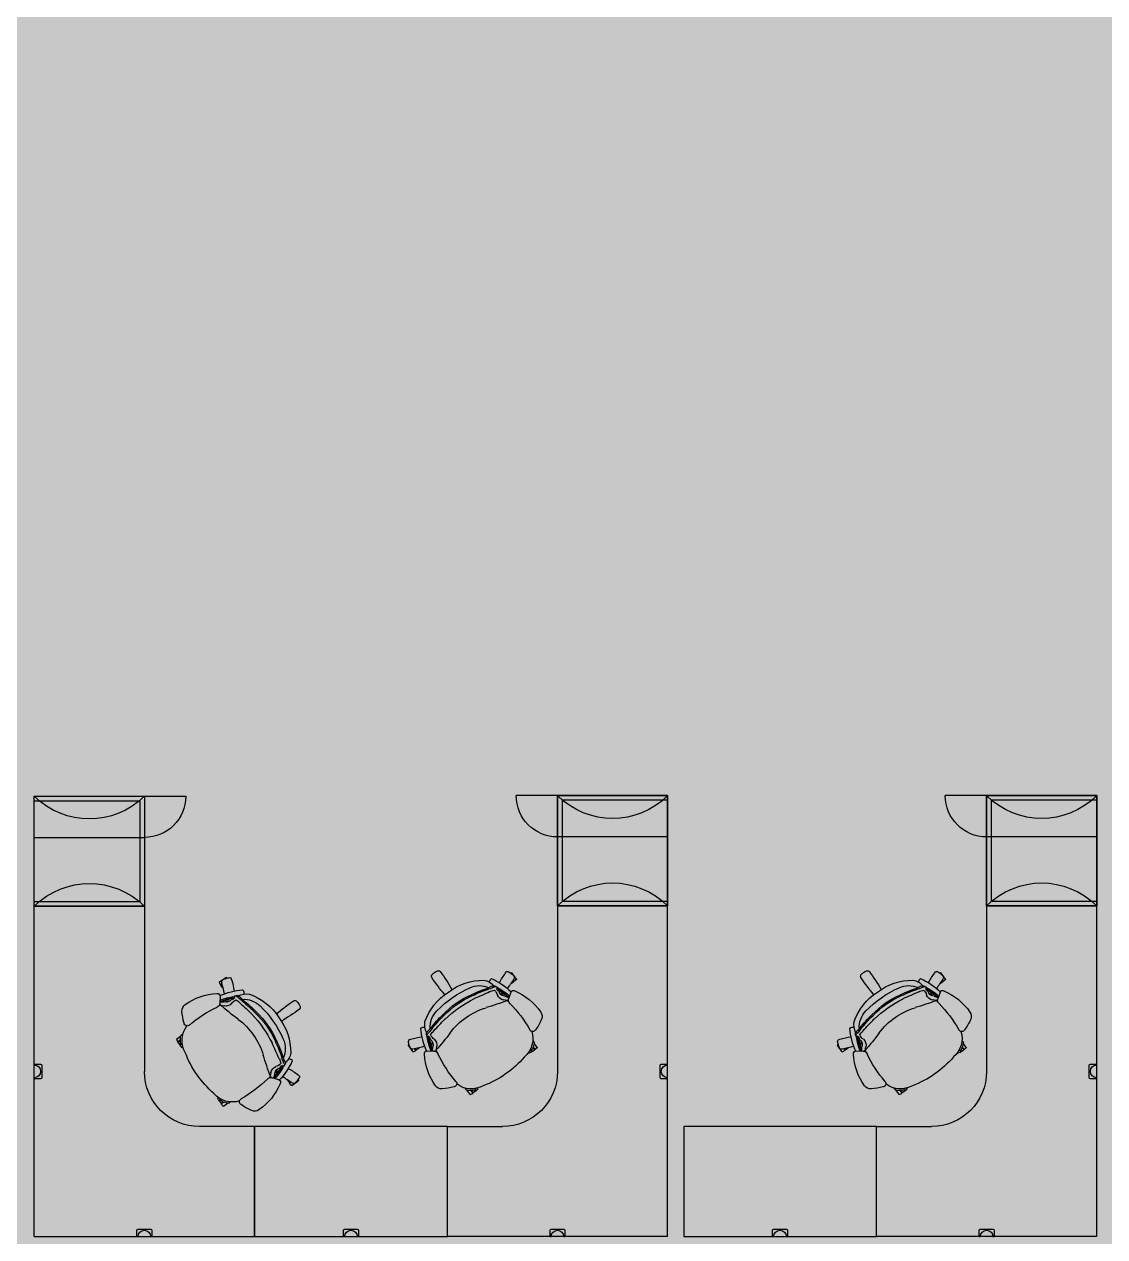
# Model space of a CAD drawing. Header units: inches. Extents: x -71 to 4499, y -33 to 4893.
# Drawn here: x 3059.1 to 3294.6, y 3549.1 to 3813.4 of the extents above; entities that cross this region are included whole.
import ezdxf

# ---------------------------------------------------------------- set-up
doc = ezdxf.new("R2010")
doc.units = ezdxf.units.IN
doc.header["$LTSCALE"] = 96
doc.header["$MEASUREMENT"] = 0
doc.linetypes.add('PHANTOM4', pattern=[0.625, 0.3125, -0.0625, 0.0625, -0.0625, 0.0625, -0.0625])
for name, color, linetype in [('A-Area', 212, 'PHANTOM4'), ('A-Bldg-Patt', 5, 'Continuous'), ('A-FURN-EXIST', 33, 'Continuous'), ('AFUFU-2D-CH', 2, 'Continuous'), ('AFUFU-2D-SC', 6, 'Continuous'), ('AFUFU-2D-SC-TX', 6, 'Continuous'), ('AFUFU-2D-WS', 1, 'Continuous'), ('AFUFU-2D-WS-SU-TX', 1, 'Continuous'), ('AFUFU-2D-WS-TX', 1, 'Continuous'), ('AFUPA-2D-SW-64-TX-T', 3, 'Continuous')]:
    doc.layers.add(name, color=color, linetype=linetype)

# ---------------------------------------------------------------- blocks, each defined once
blk = doc.blocks.new('A$C62865EDF (2)')
at = {"layer": 'AFUFU-2D-CH'}
for p, q in [((151.44, 66.31), (151.31, 65.95)), ((151.44, 66.31), (151.57, 66.49)), ((151.62, 66.5), (151.57, 66.49)), ((151.62, 66.5), (151.86, 66.33)), ((151.66, 66.61), (152.02, 67.12)), ((151.66, 66.61), (151.67, 66.55)), ((151.67, 66.55), (151.9, 66.39)), ((152.07, 67.13), (152.02, 67.12)), ((152.57, 66.78), (152.07, 67.13)), ((152.23, 67.42), (152.1, 67.24)), ((152.1, 67.24), (152.11, 67.19)), ((152.65, 66.81), (152.11, 67.19)), ((152.51, 67.67), (152.23, 67.42)), ((152.28, 66.65), (152.28, 66.65)), ((152.28, 66.65), (152.28, 66.65)), ((152.28, 66.65), (152.28, 66.65)), ((152.28, 66.65), (152.28, 66.65)), ((152.55, 67.67), (152.51, 67.67)), ((152.55, 67.67), (153.45, 67.04)), ((152.64, 66.82), (152.63, 66.8)), ((151.31, 65.95), (151.32, 65.91)), ((151.47, 65.81), (151.32, 65.91)), ((206.27, 65.12), (205.64, 64.22)), ((206.27, 65.12), (206.31, 65.13)), ((206.31, 65.13), (206.67, 65)), ((206.48, 64.28), (206.86, 64.82)), ((206.48, 64.28), (206.5, 64.28)), ((206.56, 64.27), (206.91, 64.77)), ((206.67, 65), (206.85, 64.87)), ((206.85, 64.87), (206.86, 64.82)), ((206.88, 64.25), (206.88, 64.25)), ((206.88, 64.25), (206.88, 64.25)), ((206.88, 64.25), (206.88, 64.25)), ((206.88, 64.25), (206.88, 64.25)), ((206.91, 64.77), (206.97, 64.78)), ((207.48, 64.42), (206.97, 64.78)), ((207.49, 64.37), (207.33, 64.13)), ((207.55, 64.33), (207.38, 64.09)), ((207.48, 64.42), (207.49, 64.37)), ((207.55, 64.33), (207.6, 64.34)), ((207.78, 64.21), (207.6, 64.34)), ((207.78, 64.21), (208.03, 63.93)), ((207.93, 63.74), (208.03, 63.89)), ((208.03, 63.93), (208.03, 63.89)), ((299.77, 65.12), (299.14, 64.22)), ((299.77, 65.12), (299.81, 65.13)), ((299.81, 65.13), (300.17, 65)), ((299.98, 64.28), (300.36, 64.82)), ((299.98, 64.28), (300, 64.28)), ((300.06, 64.27), (300.41, 64.77)), ((300.17, 65), (300.35, 64.87)), ((300.35, 64.87), (300.36, 64.82)), ((300.38, 64.25), (300.38, 64.25)), ((300.38, 64.25), (300.38, 64.25)), ((300.38, 64.25), (300.38, 64.25)), ((300.38, 64.25), (300.38, 64.25)), ((300.41, 64.77), (300.47, 64.78)), ((300.98, 64.42), (300.47, 64.78)), ((300.99, 64.37), (300.83, 64.13)), ((301.05, 64.33), (300.88, 64.09)), ((300.98, 64.42), (300.99, 64.37)), ((301.05, 64.33), (301.1, 64.34)), ((301.28, 64.21), (301.1, 64.34)), ((301.28, 64.21), (301.53, 63.93)), ((301.43, 63.74), (301.53, 63.89)), ((301.53, 63.93), (301.53, 63.89)), ((162.8, 61.18), (162.54, 61.49)), ((162.8, 61.18), (162.91, 60.34)), ((164.58, 61.97), (163.19, 61.48)), ((163.8, 61.17), (163.8, 61.17)), ((163.8, 61.17), (163.8, 61.17)), ((163.8, 61.17), (163.8, 61.17)), ((163.8, 61.17), (163.8, 61.17)), ((166.4, 61.9), (166.46, 61.98)), ((166.54, 62), (166.46, 61.98)), ((166.54, 62.1), (166.91, 62.62)), ((166.54, 62.1), (166.55, 62.05)), ((166.55, 62.05), (166.58, 62.03)), ((166.96, 62.63), (166.91, 62.62)), ((167.22, 62.44), (166.96, 62.63)), ((167.12, 62.92), (166.99, 62.74)), ((166.99, 62.74), (167, 62.68)), ((167.28, 62.48), (167, 62.68)), ((167.4, 63.17), (167.12, 62.92)), ((167.44, 63.17), (167.4, 63.17)), ((167.44, 63.17), (168.85, 62.18)), ((168.8, 61.91), (168.87, 62.14)), ((168.87, 62.14), (168.85, 62.18)), ((164.06, 60.42), (164.16, 59.97)), ((193.82, 55.79), (192.84, 54.38)), ((193.82, 55.79), (193.86, 55.81)), ((193.86, 55.81), (194.21, 55.67)), ((194.21, 55.67), (194.4, 55.55)), ((194.4, 55.55), (194.4, 55.49)), ((196.92, 55.64), (198.4, 55.66)), ((198.86, 55.51), (199.01, 55.89)), ((198.86, 55.51), (199.05, 54.69)), ((219.03, 55.97), (219.13, 56.12)), ((219.17, 56.13), (219.13, 56.12)), ((219.52, 56), (219.17, 56.13)), ((219.52, 56), (219.7, 55.87)), ((219.71, 55.81), (219.54, 55.57)), ((219.77, 55.77), (219.6, 55.54)), ((219.71, 55.81), (219.7, 55.87)), ((219.82, 55.78), (219.77, 55.77)), ((219.82, 55.78), (220.34, 55.42)), ((287.32, 55.79), (286.34, 54.38)), ((287.32, 55.79), (287.36, 55.81)), ((287.36, 55.81), (287.71, 55.67)), ((287.71, 55.67), (287.9, 55.55)), ((287.9, 55.55), (287.9, 55.49)), ((290.42, 55.64), (291.9, 55.66)), ((292.36, 55.51), (292.51, 55.89)), ((292.36, 55.51), (292.55, 54.69)), ((312.53, 55.97), (312.63, 56.12)), ((312.67, 56.13), (312.63, 56.12)), ((313.02, 56), (312.67, 56.13)), ((313.02, 56), (313.2, 55.87)), ((313.21, 55.81), (313.04, 55.57)), ((313.27, 55.77), (313.1, 55.54)), ((313.21, 55.81), (313.2, 55.87)), ((313.32, 55.78), (313.27, 55.77)), ((313.32, 55.78), (313.84, 55.42)), ((142.3, 53.1), (142.44, 53.45)), ((142.32, 53.06), (142.3, 53.1)), ((142.32, 53.06), (143.22, 52.43)), ((142.44, 53.45), (142.57, 53.63)), ((142.57, 53.63), (142.62, 53.64)), ((143.16, 53.26), (142.62, 53.64)), ((143.01, 54.27), (142.65, 53.75)), ((142.66, 53.7), (142.65, 53.75)), ((143.16, 53.35), (142.66, 53.7)), ((143.01, 54.27), (143.07, 54.28)), ((143.07, 54.28), (143.3, 54.11)), ((143.22, 54.57), (143.1, 54.39)), ((143.11, 54.33), (143.1, 54.39)), ((143.11, 54.33), (143.35, 54.17)), ((143.15, 53.27), (143.16, 53.28)), ((143.19, 53.66), (143.18, 53.66)), ((143.19, 53.66), (143.18, 53.66)), ((143.18, 53.66), (143.18, 53.66)), ((143.18, 53.66), (143.18, 53.66)), ((143.22, 54.57), (143.51, 54.82)), ((143.51, 54.82), (143.55, 54.82)), ((143.7, 54.71), (143.55, 54.82)), ((192.83, 54.34), (192.84, 54.38)), ((192.98, 54.14), (192.83, 54.34)), ((194.21, 55.2), (194.4, 55.49)), ((194.28, 55.19), (194.46, 55.45)), ((194.46, 55.45), (194.52, 55.46)), ((195.03, 55.1), (194.52, 55.46)), ((195.04, 55.04), (195.02, 55.01)), ((195.03, 55.1), (195.04, 55.04)), ((195.07, 55), (195.15, 55.01)), ((195.23, 54.96), (195.15, 55.01)), ((197.93, 55.16), (197.93, 55.16)), ((197.93, 55.16), (197.93, 55.16)), ((197.93, 55.16), (197.93, 55.16)), ((197.93, 55.16), (197.93, 55.16)), ((197.94, 54.37), (198, 53.91)), ((219.87, 55.16), (219.87, 55.16)), ((219.87, 55.16), (219.87, 55.16)), ((219.87, 55.16), (219.87, 55.16)), ((219.87, 55.16), (219.87, 55.16)), ((220, 54.87), (220.35, 55.37)), ((220.03, 54.8), (220.02, 54.81)), ((220.03, 54.79), (220.4, 55.33)), ((220.89, 54.89), (220.25, 53.98)), ((220.35, 55.37), (220.34, 55.42)), ((220.46, 55.34), (220.4, 55.33)), ((220.64, 55.21), (220.46, 55.34)), ((220.89, 54.93), (220.64, 55.21)), ((220.89, 54.89), (220.89, 54.93)), ((286.33, 54.34), (286.34, 54.38)), ((286.48, 54.14), (286.33, 54.34)), ((287.71, 55.2), (287.9, 55.49)), ((287.78, 55.19), (287.96, 55.45)), ((287.96, 55.45), (288.02, 55.46)), ((288.53, 55.1), (288.02, 55.46)), ((288.54, 55.04), (288.52, 55.01)), ((288.53, 55.1), (288.54, 55.04)), ((288.57, 55), (288.65, 55.01)), ((288.73, 54.96), (288.65, 55.01)), ((291.43, 55.16), (291.43, 55.16)), ((291.43, 55.16), (291.43, 55.16)), ((291.43, 55.16), (291.43, 55.16)), ((291.43, 55.16), (291.43, 55.16)), ((291.44, 54.37), (291.5, 53.91)), ((313.37, 55.16), (313.37, 55.16)), ((313.37, 55.16), (313.37, 55.16)), ((313.37, 55.16), (313.37, 55.16)), ((313.37, 55.16), (313.37, 55.16)), ((313.5, 54.87), (313.85, 55.37)), ((313.53, 54.8), (313.52, 54.81)), ((313.53, 54.79), (313.9, 55.33)), ((314.39, 54.89), (313.75, 53.98)), ((313.85, 55.37), (313.84, 55.42)), ((313.96, 55.34), (313.9, 55.33)), ((314.14, 55.21), (313.96, 55.34)), ((314.39, 54.93), (314.14, 55.21)), ((314.39, 54.89), (314.39, 54.93)), ((195.55, 50.72), (195.55, 50.73)), ((195.55, 50.72), (195.55, 50.73)), ((195.55, 50.73), (195.55, 50.73)), ((195.55, 50.73), (195.55, 50.73)), ((195.64, 50.59), (195.62, 50.6)), ((195.63, 50.59), (195.62, 50.6)), ((195.64, 50.59), (195.63, 50.59)), ((195.63, 50.59), (195.63, 50.59)), ((289.05, 50.72), (289.05, 50.73)), ((289.05, 50.72), (289.05, 50.73)), ((289.05, 50.73), (289.05, 50.73)), ((289.05, 50.73), (289.05, 50.73)), ((289.14, 50.59), (289.12, 50.6)), ((289.13, 50.59), (289.12, 50.6)), ((289.14, 50.59), (289.13, 50.59)), ((289.13, 50.59), (289.13, 50.59)), ((151.93, 45.65), (151.55, 45.79)), ((151.8, 43.71), (151.78, 45.19)), ((151.93, 45.65), (152.75, 45.84)), ((152.28, 44.71), (152.28, 44.71)), ((152.28, 44.71), (152.28, 44.71)), ((152.28, 44.71), (152.28, 44.71)), ((152.28, 44.71), (152.28, 44.71)), ((153.07, 44.72), (153.52, 44.79)), ((156.72, 42.33), (156.71, 42.34)), ((156.71, 42.33), (156.71, 42.34)), ((156.72, 42.33), (156.71, 42.33)), ((156.71, 42.33), (156.71, 42.33)), ((156.85, 42.43), (156.84, 42.41)), ((156.85, 42.42), (156.84, 42.41)), ((156.84, 42.41), (156.84, 42.41)), ((156.85, 42.43), (156.85, 42.42)), ((213.64, 43.37), (213.19, 43.28)), ((214.4, 44.64), (213.55, 44.53)), ((214.38, 43.64), (214.38, 43.64)), ((214.38, 43.64), (214.38, 43.64)), ((214.38, 43.64), (214.38, 43.64)), ((214.38, 43.64), (214.38, 43.64)), ((214.4, 44.64), (214.7, 44.9)), ((215.18, 42.86), (214.69, 44.25)), ((307.14, 43.37), (306.69, 43.28)), ((307.9, 44.64), (307.05, 44.53)), ((307.88, 43.64), (307.88, 43.64)), ((307.88, 43.64), (307.88, 43.64)), ((307.88, 43.64), (307.88, 43.64)), ((307.88, 43.64), (307.88, 43.64)), ((307.9, 44.64), (308.2, 44.9)), ((308.68, 42.86), (308.19, 44.25)), ((151.63, 40.65), (151.77, 41)), ((151.65, 40.61), (151.63, 40.65)), ((151.65, 40.61), (153.06, 39.62)), ((151.77, 41), (151.89, 41.18)), ((151.89, 41.18), (151.95, 41.19)), ((152.23, 40.99), (151.95, 41.19)), ((152.34, 41.82), (151.98, 41.3)), ((151.99, 41.25), (151.98, 41.3)), ((152.25, 41.06), (151.99, 41.25)), ((152.34, 41.82), (152.4, 41.83)), ((152.4, 41.83), (152.42, 41.81)), ((152.48, 42.02), (152.42, 41.94)), ((152.44, 41.86), (152.42, 41.94)), ((153.3, 39.77), (153.1, 39.62)), ((215.12, 41.03), (215.2, 40.98)), ((215.21, 40.9), (215.2, 40.98)), ((215.26, 40.88), (215.24, 40.86)), ((215.32, 40.89), (215.26, 40.88)), ((215.32, 40.89), (215.83, 40.53)), ((216.38, 40), (215.39, 38.59)), ((215.66, 40.22), (215.84, 40.48)), ((215.7, 40.16), (215.9, 40.44)), ((215.84, 40.48), (215.83, 40.53)), ((215.95, 40.45), (215.9, 40.44)), ((216.13, 40.32), (215.95, 40.45)), ((216.38, 40.04), (216.13, 40.32)), ((216.38, 40), (216.38, 40.04)), ((308.62, 41.03), (308.7, 40.98)), ((308.71, 40.9), (308.7, 40.98)), ((308.76, 40.88), (308.74, 40.86)), ((308.82, 40.89), (308.76, 40.88)), ((308.82, 40.89), (309.33, 40.53)), ((309.88, 40), (308.89, 38.59)), ((309.16, 40.22), (309.34, 40.48)), ((309.2, 40.16), (309.4, 40.44)), ((309.34, 40.48), (309.33, 40.53)), ((309.45, 40.45), (309.4, 40.44)), ((309.63, 40.32), (309.45, 40.45)), ((309.88, 40.04), (309.63, 40.32)), ((309.88, 40), (309.88, 40.04)), ((153.1, 39.62), (153.06, 39.62)), ((215.12, 38.64), (215.36, 38.57)), ((215.36, 38.57), (215.39, 38.59)), ((308.62, 38.64), (308.86, 38.57)), ((308.86, 38.57), (308.89, 38.59))]:
    blk.add_line(p, q, dxfattribs=at)
for centre, radius, start, end in [((159.32, 67.09), 1.68, 55.1694, 111.6587), ((154.48, 61.52), 5.24, 72.6212, 139.7126), ((152.24, 66.15), 0.417, 141.4272, 194.2262), ((152.75, 65.55), 1.2, 113.2374, 134.4043), ((154.37, 62.28), 4.85, 100.875, 115.5267), ((153.57, 66.64), 0.418, 13.7131, 105.9357), ((156.73, 66.71), 0.708, 119.223, 242.3984), ((164.17, 56.42), 13.39, 114.0957, 125.5365), ((143.56, 43.07), 26.35, 45.1738, 60.8289), ((153.06, 57.9), 12.8, 22.5535, 55.6458), ((165.11, 47.99), 22.37, 130.8423, 159.1576), ((200.11, 62.25), 1.68, 88.3413, 144.8306), ((199.2, 50.57), 13.39, 74.4635, 85.9043), ((202.68, 62.78), 0.708, 317.6016, 80.777), ((206.56, 58.68), 5.24, 60.2874, 127.3793), ((205.67, 63.8), 0.418, 94.0643, 186.2869), ((206.41, 59.43), 4.85, 84.4733, 99.125), ((206.81, 63.05), 1.2, 65.5957, 86.7626), ((207.09, 63.79), 0.417, 5.7738, 58.5728), ((293.61, 62.25), 1.68, 88.3413, 144.8306), ((292.7, 50.57), 13.39, 74.4635, 85.9043), ((296.18, 62.78), 0.708, 317.6016, 80.777), ((300.06, 58.68), 5.24, 60.2874, 127.3793), ((299.17, 63.8), 0.418, 94.0643, 186.2869), ((299.91, 59.43), 4.85, 84.4733, 99.125), ((300.31, 63.05), 1.2, 65.5957, 86.7626), ((300.59, 63.79), 0.417, 5.7738, 58.5728), ((208.52, 42.92), 49.22, 158.2279, 163.8982), ((162.88, 62.42), 0.992, 221.657, 288.2163), ((163.32, 60.98), 0.55, 125.5254, 159.1346), ((163.32, 60.98), 0.55, 73.8446, 84.1233), ((162.76, 60.5), 1.24, 32.6746, 54.9967), ((118.01, 45.7), 48.13, 18.1349, 19.1853), ((153.85, 52.79), 13.31, 28.1044, 41.8211), ((161.41, 59.45), 2.94, 20.3114, 35.6545), ((73.26, -17.1), 119.68, 39.5276, 40.8431), ((164.43, 62.49), 0.548, 285.5859, 35.5928), ((153.43, 51.33), 15.54, 24.6915, 43.4725), ((181.9, 39.39), 27.33, 121.561, 127.045), ((143.2, 98.3), 45.41, 301.147, 304.3645), ((167.85, 62.14), 0.59, 32.2242, 115.4539), ((164.96, 59.22), 4.68, 30.4374, 43.707), ((168.62, 61.27), 0.496, 294.855, 41.5947), ((209.14, 55.77), 12.8, 144.3542, 177.4465), ((223.14, 45.07), 26.35, 139.1711, 154.8262), ((201.2, 42.33), 22.37, 40.8423, 69.1576), ((302.64, 55.77), 12.8, 144.3542, 177.4465), ((316.64, 45.07), 26.35, 139.1711, 154.8262), ((294.7, 42.33), 22.37, 40.8423, 69.1576), ((164.6, 60.66), 1.73, 190.7645, 249.0434), ((165.11, 60.68), 1.36, 180.2307, 237.4509), ((163.22, 56.53), 2.63, 45.5454, 73.0009), ((164.12, 60.43), 0.0616, 39.5275, 189.873), ((164.84, 60.05), 0.688, 186.7569, 228.1552), ((171.7, 65.96), 9.32, 216.0709, 226.256), ((165.99, 62.69), 3.54, 242.9385, 256.5302), ((181.9, 39.39), 27.33, 129.1563, 129.6871), ((162.2, 58.82), 2.89, 328.9352, 351.7775), ((164.89, 59.14), 0.023, 126.7678, 225.9393), ((165.13, 58.86), 0.393, 70.1587, 130.2249), ((164.59, 58.28), 0.888, 42.6517, 71.5926), ((165.28, 58.92), 0.0489, 229.6079, 308.9614), ((175.47, 53.76), 10.75, 154.1788, 161.925), ((165.02, 58.37), 0.887, 51.4919, 74.5681), ((165.54, 58.62), 0.348, 52.008, 132.2382), ((165.04, 58.32), 0.919, 35.5621, 54.5786), ((165.32, 58.63), 0.512, 338.7679, 31.5263), ((165.22, 58.29), 0.8, 330.1355, 44.4715), ((163.15, 55.27), 4.15, 11.3066, 46.3401), ((148.76, 53.35), 5.24, 150.2874, 217.3793), ((146.61, 60.94), 15.25, 306.6442, 343.358), ((1456.86, -521.14), 1415.76, 155.88356, 156.03577), ((143.43, 63.77), 22.82, 333.4709, 343.0048), ((141.26, 64.65), 25.44, 333.7194, 342.3894), ((154.53, 56.04), 12.68, 322.6181, 0.2009), ((165.78, 57.75), 0.835, 230.7738, 250.4324), ((179.14, 51.49), 14.69, 154.1698, 158.162), ((161.09, 55.15), 4.94, 334.7955, 24.3601), ((166.36, 58.95), 1.74, 284.2074, 311.6764), ((167.41, 57.77), 0.151, 313.7089, 21.2298), ((211.04, 49.46), 15.54, 156.5275, 175.3085), ((196.88, 56.19), 0.548, 164.4072, 274.4141), ((210.14, 50.69), 13.31, 158.1789, 171.8956), ((199.14, 54.88), 1.24, 145.0033, 167.3254), ((198.45, 55.15), 0.55, 115.8767, 126.1554), ((246.25, 56.28), 48.13, 180.8147, 181.8651), ((198.37, 56.65), 0.992, 271.7837, 338.343), ((198.45, 55.15), 0.55, 40.8654, 74.4746), ((162.15, 22.72), 49.22, 36.1018, 41.7721), ((214.74, 52.96), 5.24, 342.6212, 49.7126), ((219.36, 55.2), 0.417, 51.4272, 104.2262), ((218.76, 54.69), 1.2, 23.2374, 44.4043), ((304.54, 49.46), 15.54, 156.5275, 175.3085), ((290.38, 56.19), 0.548, 164.4072, 274.4141), ((303.64, 50.69), 13.31, 158.1789, 171.8956), ((292.64, 54.88), 1.24, 145.0033, 167.3254), ((291.95, 55.15), 0.55, 115.8767, 126.1554), ((339.75, 56.28), 48.13, 180.8147, 181.8651), ((291.87, 56.65), 0.992, 271.7837, 338.343), ((291.95, 55.15), 0.55, 40.8654, 74.4746), ((255.65, 22.72), 49.22, 36.1018, 41.7721), ((308.24, 52.96), 5.24, 342.6212, 49.7126), ((312.86, 55.2), 0.417, 51.4272, 104.2262), ((312.26, 54.69), 1.2, 23.2374, 44.4043), ((148.01, 53.2), 4.85, 174.4733, 189.125), ((144.38, 53.6), 1.2, 155.5957, 176.7626), ((143.65, 53.88), 0.417, 95.7738, 148.5728), ((138.4, 66.52), 27.77, 317.135, 332.9624), ((145.87, 61.5), 19.65, 313.7774, 336.2226), ((146.08, 61.31), 19.65, 313.7774, 336.2226), ((144.7, 62.28), 22.82, 313.8813, 336.119), ((193.36, 53.6), 0.496, 158.4053, 265.145), ((197.5, 52.94), 4.68, 156.293, 169.5626), ((193.79, 54.69), 0.59, 84.5461, 167.7758), ((204.59, 97.1), 45.41, 255.6355, 258.853), ((188.37, 28.5), 27.33, 72.955, 78.439), ((309.77, 12.57), 119.68, 159.1569, 160.4724), ((188.86, 56.96), 9.32, 333.744, 343.9291), ((197.47, 52.54), 0.393, 69.7751, 129.8413), ((195.35, 55.84), 3.54, 303.4698, 317.0615), ((198.17, 52.18), 0.888, 128.4074, 157.3483), ((197.6, 52.88), 0.023, 334.0607, 73.2322), ((200.06, 51), 2.63, 126.9991, 154.4546), ((200.76, 54.36), 2.94, 164.3455, 179.6886), ((197.88, 54.36), 0.0616, 10.127, 160.4725), ((196.86, 54.26), 1.36, 322.5491, 19.7693), ((197.33, 53.76), 0.688, 331.8448, 13.2431), ((197.35, 54.41), 1.73, 310.9566, 9.2355), ((215.49, 53.07), 4.85, 10.875, 25.5267), ((219.85, 53.87), 0.418, 283.7131, 15.9357), ((286.86, 53.6), 0.496, 158.4053, 265.145), ((291, 52.94), 4.68, 156.293, 169.5626), ((287.29, 54.69), 0.59, 84.5461, 167.7758), ((298.09, 97.1), 45.41, 255.6355, 258.853), ((281.87, 28.5), 27.33, 72.955, 78.439), ((403.27, 12.57), 119.68, 159.1569, 160.4724), ((282.36, 56.96), 9.32, 333.744, 343.9291), ((290.97, 52.54), 0.393, 69.7751, 129.8413), ((288.85, 55.84), 3.54, 303.4698, 317.0615), ((291.67, 52.18), 0.888, 128.4074, 157.3483), ((291.1, 52.88), 0.023, 334.0607, 73.2322), ((293.56, 51), 2.63, 126.9991, 154.4546), ((294.26, 54.36), 2.94, 164.3455, 179.6886), ((291.38, 54.36), 0.0616, 10.127, 160.4725), ((290.36, 54.26), 1.36, 322.5491, 19.7693), ((290.83, 53.76), 0.688, 331.8448, 13.2431), ((290.85, 54.41), 1.73, 310.9566, 9.2355), ((308.99, 53.07), 4.85, 10.875, 25.5267), ((313.35, 53.87), 0.418, 283.7131, 15.9357), ((143.64, 52.46), 0.418, 184.0643, 276.2869), ((195.69, 50.72), 0.142, 177.884, 248.8399), ((196.28, 52.2), 1.74, 248.3236, 275.7926), ((200.56, 49.84), 4.15, 153.6599, 188.6934), ((197.58, 51.97), 0.8, 155.5285, 229.8645), ((197.73, 52.06), 0.919, 145.4214, 164.4379), ((197.37, 52.26), 0.512, 168.4737, 221.2321), ((197.16, 52.17), 0.348, 67.7618, 147.992), ((197.73, 52.11), 0.887, 125.4319, 148.5081), ((189.5, 44.21), 10.75, 38.075, 45.8212), ((186.83, 40.82), 14.69, 41.838, 45.8302), ((197.31, 52.54), 0.0489, 251.0386, 330.3921), ((202.53, 50.43), 4.94, 175.6399, 225.2045), ((200.24, 53.5), 2.89, 208.2225, 231.0648), ((197.24, 51.27), 0.835, 309.5676, 329.2262), ((217.92, 66.15), 25.44, 217.6106, 226.2806), ((218.11, 66.36), 25.44, 217.6106, 226.2806), ((252.45, 99.61), 72.51, 221.8265, 224.6201), ((214.16, 60.83), 15.25, 216.6442, 253.358), ((196.28, 63.88), 26.35, 315.1738, 330.8289), ((219.92, 50.71), 0.708, 29.223, 152.3984), ((209.64, 43.27), 13.39, 24.0957, 35.5365), ((289.19, 50.72), 0.142, 177.884, 248.8399), ((289.78, 52.2), 1.74, 248.3236, 275.7926), ((294.06, 49.84), 4.15, 153.6599, 188.6934), ((291.08, 51.97), 0.8, 155.5285, 229.8645), ((291.23, 52.06), 0.919, 145.4214, 164.4379), ((290.87, 52.26), 0.512, 168.4737, 221.2321), ((290.66, 52.17), 0.348, 67.7618, 147.992), ((291.23, 52.11), 0.887, 125.4319, 148.5081), ((283, 44.21), 10.75, 38.075, 45.8212), ((280.33, 40.82), 14.69, 41.838, 45.8302), ((290.81, 52.54), 0.0489, 251.0386, 330.3921), ((296.03, 50.43), 4.94, 175.6399, 225.2045), ((293.74, 53.5), 2.89, 208.2225, 231.0648), ((290.74, 51.27), 0.835, 309.5676, 329.2262), ((311.42, 66.15), 25.44, 217.6106, 226.2806), ((311.61, 66.36), 25.44, 217.6106, 226.2806), ((345.95, 99.61), 72.51, 221.8265, 224.6201), ((307.66, 60.83), 15.25, 216.6442, 253.358), ((289.78, 63.88), 26.35, 315.1738, 330.8289), ((313.42, 50.71), 0.708, 29.223, 152.3984), ((303.14, 43.27), 13.39, 24.0957, 35.5365), ((156.86, 45.99), 13.39, 164.4635, 175.9043), ((144.66, 49.46), 0.708, 47.6016, 170.777), ((162.36, 69.93), 26.35, 229.1711, 244.8262), ((184.72, 8.94), 49.22, 126.1018, 131.7721), ((107.83, 99.24), 72.51, 311.8265, 314.6201), ((153.93, 55.18), 12.68, 289.7991, 327.3819), ((145.18, 14.07), 40.36, 53.6382, 60.3084), ((208.39, 53.51), 12.68, 199.7991, 237.3819), ((214.53, 61.36), 19.65, 223.7774, 246.2226), ((214.71, 61.57), 19.65, 223.7774, 246.2226), ((219.74, 69.04), 27.77, 227.135, 242.9624), ((220.3, 48.12), 1.68, 325.1694, 21.6587), ((301.89, 53.51), 12.68, 199.7991, 237.3819), ((308.03, 61.36), 19.65, 223.7774, 246.2226), ((308.21, 61.57), 19.65, 223.7774, 246.2226), ((313.24, 69.04), 27.77, 227.135, 242.9624), ((313.8, 48.12), 1.68, 325.1694, 21.6587), ((145.19, 46.9), 1.68, 178.3413, 234.8306), ((151.67, 55.92), 12.8, 234.3542, 267.4465), ((150.79, 45.16), 0.992, 1.7837, 68.343), ((152.29, 45.23), 0.55, 130.8654, 164.4746), ((152.29, 45.23), 0.55, 205.8767, 216.1554), ((153.18, 43.65), 1.36, 52.5491, 109.7693), ((153.03, 44.13), 1.73, 40.9566, 99.2355), ((156.44, 46.85), 2.63, 216.9991, 244.4546), ((153.94, 47.02), 2.89, 298.2225, 321.0648), ((141.08, 64.89), 25.44, 307.6106, 316.2806), ((157.01, 49.32), 4.94, 265.6399, 315.2045), ((141.29, 64.71), 25.44, 307.6106, 316.2806), ((190.17, 78.32), 40.36, 229.6916, 236.3618), ((165.41, 47.78), 4.28, 316.8902, 332.2976), ((168.63, 46.11), 0.658, 330.578, 43.1097), ((215.5, 62.74), 22.82, 223.8813, 246.119), ((196.14, -1.08), 49.22, 68.2279, 73.8982), ((215.63, 44.56), 0.992, 131.657, 198.2163), ((211.12, 54.38), 12.8, 292.5535, 325.6458), ((309, 62.74), 22.82, 223.8813, 246.119), ((289.64, -1.08), 49.22, 68.2279, 73.8982), ((309.13, 44.56), 0.992, 131.657, 198.2163), ((304.62, 54.38), 12.8, 292.5535, 325.6458), ((151.25, 43.67), 0.548, 254.4072, 4.4141), ((157.98, 57.82), 15.54, 246.5275, 265.3085), ((156.75, 56.93), 13.31, 248.1789, 261.8956), ((151.16, 93.03), 48.13, 270.8147, 271.8651), ((152.55, 45.92), 1.24, 235.0033, 257.3254), ((178.94, 35.16), 27.33, 162.955, 168.439), ((153.07, 47.54), 2.94, 254.3455, 269.6886), ((194.87, 156.56), 119.68, 249.1569, 250.4724), ((153.08, 44.66), 0.0616, 100.127, 250.4725), ((150.48, 35.65), 9.32, 63.744, 73.9291), ((153.68, 44.12), 0.688, 61.8448, 103.2431), ((151.6, 42.14), 3.54, 33.4698, 47.0615), ((110.34, 51.37), 45.41, 345.6355, 348.853), ((154.9, 44.26), 0.393, 159.7751, 219.8413), ((154.56, 44.39), 0.023, 64.0607, 163.2322), ((155.26, 44.96), 0.888, 218.4074, 247.3483), ((155.32, 44.52), 0.887, 215.4319, 238.5081), ((155.38, 44.52), 0.919, 235.4214, 254.4379), ((154.9, 44.1), 0.0489, 341.0386, 60.3921), ((155.26, 43.95), 0.348, 157.7618, 237.992), ((155.18, 44.16), 0.512, 258.4737, 311.2321), ((155.47, 44.36), 0.8, 245.5285, 319.8645), ((163.23, 36.28), 10.75, 128.075, 135.8212), ((157.6, 47.34), 4.15, 243.6599, 278.6934), ((166.62, 33.61), 14.69, 131.838, 135.8302), ((156.17, 44.02), 0.835, 39.5676, 59.2262), ((156.72, 42.48), 0.142, 267.884, 338.8399), ((155.24, 43.07), 1.74, 338.3236, 5.7926), ((168.08, 45.32), 0.648, 246.2382, 314.7345), ((231.54, 17.27), 40.36, 139.6916, 146.3618), ((209.25, 52.9), 12.68, 232.6181, 270.2009), ((217.87, 66.18), 25.44, 243.7194, 252.3894), ((216.98, 64.01), 22.82, 243.4709, 253.0048), ((-367.92, -1249.43), 1415.76, 65.88356, 66.03577), ((212.04, 45.24), 2.89, 238.9352, 261.7775), ((204.54, 54.01), 15.54, 294.6915, 313.4725), ((209.74, 44.22), 2.63, 315.5454, 343.0009), ((211.5, 42.85), 0.888, 312.6517, 341.5926), ((213.87, 42.84), 1.73, 100.7645, 159.0434), ((206, 53.59), 13.31, 298.1044, 311.8211), ((136.11, 134.17), 119.68, 309.5276, 310.8431), ((212.35, 42.55), 0.023, 36.7678, 135.9393), ((212.07, 42.31), 0.393, 340.1587, 40.2249), ((219.17, 35.74), 9.32, 126.0709, 136.256), ((215.91, 41.45), 3.54, 152.9385, 166.5302), ((213.9, 42.33), 1.36, 90.2307, 147.4509), ((213.27, 42.6), 0.688, 96.7569, 138.1552), ((192.6, 25.54), 27.33, 39.1563, 39.6871), ((213.65, 43.31), 0.0616, 309.5275, 99.873), ((212.67, 46.02), 2.94, 290.3114, 305.6545), ((198.91, 89.43), 48.13, 288.1349, 289.1853), ((213.71, 44.68), 1.24, 302.6746, 324.9967), ((214.2, 44.12), 0.55, 35.5254, 69.1346), ((214.2, 44.12), 0.55, 343.8446, 354.1233), ((215.71, 43.01), 0.548, 195.5859, 305.5928), ((325.04, 17.27), 40.36, 139.6916, 146.3618), ((302.75, 52.9), 12.68, 232.6181, 270.2009), ((311.37, 66.18), 25.44, 243.7194, 252.3894), ((310.48, 64.01), 22.82, 243.4709, 253.0048), ((-274.42, -1249.43), 1415.76, 65.88356, 66.03577), ((305.54, 45.24), 2.89, 238.9352, 261.7775), ((298.04, 54.01), 15.54, 294.6915, 313.4725), ((303.24, 44.22), 2.63, 315.5454, 343.0009), ((305, 42.85), 0.888, 312.6517, 341.5926), ((307.37, 42.84), 1.73, 100.7645, 159.0434), ((299.5, 53.59), 13.31, 298.1044, 311.8211), ((229.61, 134.17), 119.68, 309.5276, 310.8431), ((305.85, 42.55), 0.023, 36.7678, 135.9393), ((305.57, 42.31), 0.393, 340.1587, 40.2249), ((312.67, 35.74), 9.32, 126.0709, 136.256), ((309.41, 41.45), 3.54, 152.9385, 166.5302), ((307.4, 42.33), 1.36, 90.2307, 147.4509), ((306.77, 42.6), 0.688, 96.7569, 138.1552), ((286.1, 25.54), 27.33, 39.1563, 39.6871), ((307.15, 43.31), 0.0616, 309.5275, 99.873), ((306.17, 46.02), 2.94, 290.3114, 305.6545), ((292.41, 89.43), 48.13, 288.1349, 289.1853), ((307.21, 44.68), 1.24, 302.6746, 324.9967), ((307.7, 44.12), 0.55, 35.5254, 69.1346), ((307.7, 44.12), 0.55, 343.8446, 354.1233), ((309.21, 43.01), 0.548, 195.5859, 305.5928), ((152.75, 40.58), 0.59, 174.5461, 257.7758), ((154.5, 44.29), 4.68, 246.293, 259.5626), ((153.84, 40.15), 0.496, 248.4053, 355.145), ((167.28, 62.26), 40.36, 323.6382, 330.3084), ((208.36, 46.34), 4.94, 244.7955, 294.3601), ((208.48, 44.29), 4.15, 281.3066, 316.3401), ((210.96, 41.66), 0.835, 140.7738, 160.4324), ((204.71, 28.3), 14.69, 64.1698, 68.162), ((206.98, 31.97), 10.75, 64.1788, 71.925), ((212.17, 41.08), 1.74, 194.2074, 221.6764), ((210.98, 40.03), 0.151, 223.7089, 291.2298), ((211.51, 42.22), 0.8, 240.1355, 314.4715), ((211.85, 42.12), 0.512, 248.7679, 301.5263), ((211.53, 42.39), 0.919, 305.5621, 324.5786), ((212.13, 42.16), 0.0489, 139.6079, 218.9614), ((211.84, 41.9), 0.348, 322.008, 42.2382), ((211.59, 42.41), 0.887, 321.4919, 344.5681), ((251.52, 64.24), 45.41, 211.147, 214.3645), ((192.6, 25.54), 27.33, 31.561, 37.045), ((215.36, 39.59), 0.59, 302.2242, 25.4539), ((260.78, 62.26), 40.36, 323.6382, 330.3084), ((301.86, 46.34), 4.94, 244.7955, 294.3601), ((301.98, 44.29), 4.15, 281.3066, 316.3401), ((304.46, 41.66), 0.835, 140.7738, 160.4324), ((298.21, 28.3), 14.69, 64.1698, 68.162), ((300.48, 31.97), 10.75, 64.1788, 71.925), ((305.67, 41.08), 1.74, 194.2074, 221.6764), ((304.48, 40.03), 0.151, 223.7089, 291.2298), ((305.01, 42.22), 0.8, 240.1355, 314.4715), ((305.35, 42.12), 0.512, 248.7679, 301.5263), ((305.03, 42.39), 0.919, 305.5621, 324.5786), ((305.63, 42.16), 0.0489, 139.6079, 218.9614), ((305.34, 41.9), 0.348, 322.008, 42.2382), ((305.09, 42.41), 0.887, 321.4919, 344.5681), ((345.02, 64.24), 45.41, 211.147, 214.3645), ((286.1, 25.54), 27.33, 31.561, 37.045), ((308.86, 39.59), 0.59, 302.2242, 25.4539), ((198.53, 39.36), 0.648, 156.2382, 224.7345), ((201, 42.03), 4.28, 226.8902, 242.2976), ((199.33, 38.81), 0.658, 240.578, 313.1097), ((214.48, 38.81), 0.496, 204.855, 311.5947), ((212.44, 42.48), 4.68, 300.4374, 313.707), ((292.03, 39.36), 0.648, 156.2382, 224.7345), ((294.5, 42.03), 4.28, 226.8902, 242.2976), ((292.83, 38.81), 0.658, 240.578, 313.1097), ((307.98, 38.81), 0.496, 204.855, 311.5947), ((305.94, 42.48), 4.68, 300.4374, 313.707)]:
    blk.add_arc(centre, radius, start, end, dxfattribs=at)
at = {"layer": 'AFUFU-2D-SC'}
for p, q in [((111.33, 24.11), (111.33, 0.11)), ((135.33, 24.11), (111.33, 24.11)), ((111.33, 24.11), (111.33, 0.11)), ((135.33, 24.11), (111.33, 24.11)), ((135.33, 0.11), (135.33, 24.11)), ((135.33, 0.11), (135.33, 24.11)), ((225.33, 24), (225.33, 0)), ((249.33, 24), (225.33, 24)), ((225.33, 24), (249.33, 24)), ((225.33, 0), (225.33, 24)), ((249.33, 0), (249.33, 24)), ((249.33, 24), (249.33, 0)), ((318.83, 24), (318.83, 0)), ((342.83, 24), (318.83, 24)), ((318.83, 24), (342.83, 24)), ((318.83, 0), (318.83, 24)), ((342.83, 0), (342.83, 24)), ((342.83, 24), (342.83, 0)), ((134.33, 23.11), (111.33, 23.11)), ((134.33, 1.11), (134.33, 23.11)), ((226.33, 23), (249.33, 23)), ((226.33, 1), (226.33, 23)), ((319.83, 23), (342.83, 23)), ((319.83, 1), (319.83, 23)), ((111.33, 9.11), (135.33, 9.11)), ((249.33, 9), (225.33, 9)), ((342.83, 9), (318.83, 9)), ((111.33, 1.11), (134.33, 1.11)), ((111.33, 0.11), (135.33, 0.11)), ((111.33, 0.11), (135.33, 0.11)), ((135.33, 0.11), (144.33, 0.11)), ((249.33, 1), (226.33, 1)), ((342.83, 1), (319.83, 1)), ((225.33, 0), (216.33, 0)), ((225.33, 0), (249.33, 0)), ((249.33, 0), (225.33, 0)), ((318.83, 0), (309.83, 0)), ((318.83, 0), (342.83, 0)), ((342.83, 0), (318.83, 0))]:
    blk.add_line(p, q, dxfattribs=at)
for centre, radius, start, end in [((123.33, 36.11), 16.97, 225, 315), ((237.33, 36), 16.97, 225, 315), ((330.83, 36), 16.97, 225, 315), ((135.33, 0.11), 9, 0, 90), ((225.33, 0), 9, 90, 180), ((318.83, 0), 9, 90, 180), ((123.33, -11.89), 16.97, 45, 135), ((237.33, -12), 16.97, 45, 135), ((330.83, -12), 16.97, 45, 135)]:
    blk.add_arc(centre, radius, start, end, dxfattribs=at)
at = {"layer": 'AFUFU-2D-WS'}
for p, q in [((111.33, 96.11), (111.33, 24.11)), ((111.33, 96.11), (159.33, 96.11)), ((133.7, 96.11), (133.7, 94.74)), ((133.7, 96.11), (133.95, 96.11)), ((136.7, 96.11), (136.95, 96.11)), ((136.95, 94.74), (136.95, 96.11)), ((159.33, 72.11), (159.33, 96.11)), ((159.33, 96.11), (201.33, 96.11)), ((159.33, 96.11), (159.33, 72.11)), ((178.7, 96.11), (178.95, 96.11)), ((178.7, 96.11), (178.7, 94.74)), ((181.7, 96.11), (181.95, 96.11)), ((181.95, 94.74), (181.95, 96.11)), ((201.33, 96.11), (201.33, 72.11)), ((201.33, 96.11), (201.33, 72.11)), ((249.33, 96.11), (201.33, 96.11)), ((223.7, 96.11), (223.95, 96.11)), ((223.7, 96.11), (223.7, 94.74)), ((226.7, 96.11), (226.95, 96.11)), ((226.95, 94.74), (226.95, 96.11)), ((249.33, 96.11), (249.33, 24.11)), ((252.83, 72.11), (252.83, 96.11)), ((252.83, 96.11), (294.83, 96.11)), ((272.2, 96.11), (272.45, 96.11)), ((272.2, 96.11), (272.2, 94.74)), ((275.2, 96.11), (275.45, 96.11)), ((275.45, 94.74), (275.45, 96.11)), ((294.83, 96.11), (294.83, 72.11)), ((342.83, 96.11), (294.83, 96.11)), ((294.83, 96.11), (294.83, 72.11)), ((317.2, 96.11), (317.45, 96.11)), ((317.2, 96.11), (317.2, 94.74)), ((320.2, 96.11), (320.45, 96.11)), ((320.45, 94.74), (320.45, 96.11)), ((342.83, 96.11), (342.83, 24.11)), ((133.95, 94.49), (136.7, 94.49)), ((178.95, 94.49), (181.7, 94.49)), ((223.95, 94.49), (226.7, 94.49)), ((272.45, 94.49), (275.2, 94.49)), ((317.45, 94.49), (320.2, 94.49)), ((159.33, 72.11), (147.33, 72.11)), ((201.33, 72.11), (159.33, 72.11)), ((201.33, 72.11), (213.33, 72.11)), ((294.83, 72.11), (252.83, 72.11)), ((294.83, 72.11), (306.83, 72.11)), ((111.33, 61.49), (111.33, 61.74)), ((112.7, 61.74), (111.33, 61.74)), ((112.95, 58.74), (112.95, 61.49)), ((247.7, 61.49), (247.7, 58.74)), ((249.33, 61.74), (247.95, 61.74)), ((249.33, 61.74), (249.33, 61.49)), ((341.2, 61.49), (341.2, 58.74)), ((342.83, 61.74), (341.45, 61.74)), ((342.83, 61.74), (342.83, 61.49)), ((111.33, 58.49), (111.33, 58.74)), ((111.33, 58.49), (112.7, 58.49)), ((135.33, 24.11), (135.33, 60.11)), ((225.33, 24.11), (225.33, 60.11)), ((247.95, 58.49), (249.33, 58.49)), ((249.33, 58.74), (249.33, 58.49)), ((318.83, 24.11), (318.83, 60.11)), ((341.45, 58.49), (342.83, 58.49)), ((342.83, 58.74), (342.83, 58.49)), ((111.33, 24.11), (135.33, 24.11)), ((249.33, 24.11), (225.33, 24.11)), ((342.83, 24.11), (318.83, 24.11))]:
    blk.add_line(p, q, dxfattribs=at)
for centre, radius, start, end in [((135.33, 96.11), 1.38, 180, 0), ((180.33, 96.11), 1.38, 180, 0), ((225.33, 96.11), 1.38, 180, 0), ((273.83, 96.11), 1.38, 180, 0), ((318.83, 96.11), 1.38, 180, 0), ((133.95, 94.74), 0.25, 180, 270), ((136.7, 94.74), 0.25, 270, 0), ((178.95, 94.74), 0.25, 180, 270), ((181.7, 94.74), 0.25, 270, 0), ((223.95, 94.74), 0.25, 180, 270), ((226.7, 94.74), 0.25, 270, 0), ((272.45, 94.74), 0.25, 180, 270), ((275.2, 94.74), 0.25, 270, 0), ((317.45, 94.74), 0.25, 180, 270), ((320.2, 94.74), 0.25, 270, 0), ((147.33, 60.11), 12, 90, 180), ((213.33, 60.11), 12, 0, 90), ((306.83, 60.11), 12, 0, 90), ((111.33, 60.11), 1.38, 270, 90), ((112.7, 61.49), 0.25, 0, 90), ((247.95, 61.49), 0.25, 90, 180), ((249.33, 60.11), 1.38, 90, 270), ((341.45, 61.49), 0.25, 90, 180), ((342.83, 60.11), 1.38, 90, 270), ((112.7, 58.74), 0.25, 270, 0), ((247.95, 58.74), 0.25, 180, 270), ((341.45, 58.74), 0.25, 180, 270)]:
    blk.add_arc(centre, radius, start, end, dxfattribs=at)
at = {"layer": 'AFUFU-2D-SC-TX', "flags": 1}
for tag, p, rotation in [('CAPPN', (248.47, 199.11), 270), ('CAPMG', (248.47, 199.11), 270), ('CAPMC', (248.47, 199.11), 270), ('CAPQT', (248.47, 199.11), 270), ('CAPDH', (248.47, 199.11), 270), ('CAPGC', (248.47, 199.11), 270), ('CAPPN', (341.97, 199.11), 270), ('CAPMG', (341.97, 199.11), 270), ('CAPMC', (341.97, 199.11), 270), ('CAPQT', (341.97, 199.11), 270), ('CAPDH', (341.97, 199.11), 270), ('CAPGC', (341.97, 199.11), 270), ('CAPPN', (435.47, 199.11), 270), ('CAPMG', (435.47, 199.11), 270), ('CAPMC', (435.47, 199.11), 270), ('CAPQT', (435.47, 199.11), 270), ('CAPDH', (435.47, 199.11), 270), ('CAPGC', (435.47, 199.11), 270), ('CAPPN', (110.47, 175.22), 90), ('CAPMG', (110.47, 175.22), 90), ('CAPMC', (110.47, 175.22), 90), ('CAPQT', (110.47, 175.22), 90), ('CAPDH', (110.47, 175.22), 90), ('CAPGC', (110.47, 175.22), 90), ('CAPPN', (134.47, 175.22), 180), ('CAPMG', (134.47, 175.22), 180), ('CAPMC', (134.47, 175.22), 180), ('CAPQT', (134.47, 175.22), 180), ('CAPDH', (134.47, 175.22), 180), ('CAPGC', (134.47, 175.22), 180), ('CAPPN', (248.47, 175.11), 180), ('CAPMG', (248.47, 175.11), 180), ('CAPMC', (248.47, 175.11), 180), ('CAPQT', (248.47, 175.11), 180), ('CAPDH', (248.47, 175.11), 180), ('CAPGC', (248.47, 175.11), 180), ('CAPPN', (341.97, 175.11), 180), ('CAPMG', (341.97, 175.11), 180), ('CAPMC', (341.97, 175.11), 180), ('CAPQT', (341.97, 175.11), 180), ('CAPDH', (341.97, 175.11), 180), ('CAPGC', (341.97, 175.11), 180), ('CAPPN', (435.47, 175.11), 180), ('CAPMG', (435.47, 175.11), 180), ('CAPMC', (435.47, 175.11), 180), ('CAPQT', (435.47, 175.11), 180), ('CAPDH', (435.47, 175.11), 180), ('CAPGC', (435.47, 175.11), 180), ('CAPPN', (107.82, 103.11), 180), ('CAPMG', (107.82, 103.11), 180), ('CAPMC', (107.82, 103.11), 180), ('CAPQT', (107.82, 103.11), 180), ('CAPDH', (107.82, 103.11), 180), ('CAPGC', (107.82, 103.11), 180), ('CAPPN', (249.33, 24), 270), ('CAPMG', (249.33, 24), 270), ('CAPMC', (249.33, 24), 270), ('CAPQT', (249.33, 24), 270), ('CAPDH', (249.33, 24), 270), ('CAPGC', (249.33, 24), 270), ('CAPPN', (342.83, 24), 270), ('CAPMG', (342.83, 24), 270), ('CAPMC', (342.83, 24), 270), ('CAPQT', (342.83, 24), 270), ('CAPDH', (342.83, 24), 270), ('CAPGC', (342.83, 24), 270), ('CAPPN', (436.33, 24), 270), ('CAPMG', (436.33, 24), 270), ('CAPMC', (436.33, 24), 270), ('CAPQT', (436.33, 24), 270), ('CAPDH', (436.33, 24), 270), ('CAPGC', (436.33, 24), 270), ('CAPPN', (111.33, 0.11), 90), ('CAPMG', (111.33, 0.11), 90), ('CAPMC', (111.33, 0.11), 90), ('CAPQT', (111.33, 0.11), 90), ('CAPDH', (111.33, 0.11), 90), ('CAPGC', (111.33, 0.11), 90)]:
    blk.add_attdef(tag, p, '', height=0.001, rotation=rotation, dxfattribs=at)
for tag, p in [('CAPPN', (111.33, 24.11)), ('CAPMG', (111.33, 24.11)), ('CAPMC', (111.33, 24.11)), ('CAPQT', (111.33, 24.11)), ('CAPDH', (111.33, 24.11)), ('CAPGC', (111.33, 24.11)), ('CAPPN', (225.33, 24)), ('CAPMG', (225.33, 24)), ('CAPMC', (225.33, 24)), ('CAPQT', (225.33, 24)), ('CAPDH', (225.33, 24)), ('CAPGC', (225.33, 24)), ('CAPPN', (318.83, 24)), ('CAPMG', (318.83, 24)), ('CAPMC', (318.83, 24)), ('CAPQT', (318.83, 24)), ('CAPDH', (318.83, 24)), ('CAPGC', (318.83, 24)), ('CAPPN', (412.33, 24)), ('CAPMG', (412.33, 24)), ('CAPMC', (412.33, 24)), ('CAPQT', (412.33, 24)), ('CAPDH', (412.33, 24)), ('CAPGC', (412.33, 24))]:
    blk.add_attdef(tag, p, '', height=0.001, dxfattribs=at)
at = {"layer": 'AFUFU-2D-WS-SU-TX', "flags": 1}
for tag, p, rotation in [('CAPPN', (20.46, 136.44), 120), ('CAPMG', (20.46, 136.44), 120), ('CAPMC', (20.46, 136.44), 120), ('CAPQT', (20.46, 136.44), 120), ('CAPDH', (20.46, 136.44), 120), ('CAPGC', (20.46, 136.44), 120), ('CAPPN', (20.46, 63.06), 240), ('CAPMG', (20.46, 63.06), 240), ('CAPMC', (20.46, 63.06), 240), ('CAPQT', (20.46, 63.06), 240), ('CAPDH', (20.46, 63.06), 240), ('CAPGC', (20.46, 63.06), 240)]:
    blk.add_attdef(tag, p, '', height=0.001, rotation=rotation, dxfattribs=at)
at = {"layer": 'AFUFU-2D-WS-TX', "flags": 1}
for tag, p, rotation in [('CAPPN', (110.47, 103.11), 90), ('CAPMG', (110.47, 103.11), 90), ('CAPMC', (110.47, 103.11), 90), ('CAPQT', (110.47, 103.11), 90), ('CAPDH', (110.47, 103.11), 90), ('CAPGC', (110.47, 103.11), 90), ('CAPPN', (200.47, 103.11), 180), ('CAPMG', (200.47, 103.11), 180), ('CAPMC', (200.47, 103.11), 180), ('CAPQT', (200.47, 103.11), 180), ('CAPDH', (200.47, 103.11), 180), ('CAPGC', (200.47, 103.11), 180), ('CAPPN', (248.47, 103.11), 180), ('CAPMG', (248.47, 103.11), 180), ('CAPMC', (248.47, 103.11), 180), ('CAPQT', (248.47, 103.11), 180), ('CAPDH', (248.47, 103.11), 180), ('CAPGC', (248.47, 103.11), 180), ('CAPPN', (293.97, 103.11), 180), ('CAPMG', (293.97, 103.11), 180), ('CAPMC', (293.97, 103.11), 180), ('CAPQT', (293.97, 103.11), 180), ('CAPDH', (293.97, 103.11), 180), ('CAPGC', (293.97, 103.11), 180), ('CAPPN', (341.97, 103.11), 180), ('CAPMG', (341.97, 103.11), 180), ('CAPMC', (341.97, 103.11), 180), ('CAPQT', (341.97, 103.11), 180), ('CAPDH', (341.97, 103.11), 180), ('CAPGC', (341.97, 103.11), 180), ('CAPPN', (387.47, 103.11), 180), ('CAPMG', (387.47, 103.11), 180), ('CAPMC', (387.47, 103.11), 180), ('CAPQT', (387.47, 103.11), 180), ('CAPDH', (387.47, 103.11), 180), ('CAPGC', (387.47, 103.11), 180), ('CAPPN', (435.47, 103.11), 180), ('CAPMG', (435.47, 103.11), 180), ('CAPMC', (435.47, 103.11), 180), ('CAPQT', (435.47, 103.11), 180), ('CAPDH', (435.47, 103.11), 180), ('CAPGC', (435.47, 103.11), 180), ('CAPPN', (249.33, 96.11), 270), ('CAPMG', (249.33, 96.11), 270), ('CAPMC', (249.33, 96.11), 270), ('CAPQT', (249.33, 96.11), 270), ('CAPDH', (249.33, 96.11), 270), ('CAPGC', (249.33, 96.11), 270), ('CAPPN', (342.83, 96.11), 270), ('CAPMG', (342.83, 96.11), 270), ('CAPMC', (342.83, 96.11), 270), ('CAPQT', (342.83, 96.11), 270), ('CAPDH', (342.83, 96.11), 270), ('CAPGC', (342.83, 96.11), 270), ('CAPPN', (436.33, 96.11), 270), ('CAPMG', (436.33, 96.11), 270), ('CAPMC', (436.33, 96.11), 270), ('CAPQT', (436.33, 96.11), 270), ('CAPDH', (436.33, 96.11), 270), ('CAPGC', (436.33, 96.11), 270)]:
    blk.add_attdef(tag, p, '', height=0.001, rotation=rotation, dxfattribs=at)
for tag, p in [('CAPPN', (111.33, 96.11)), ('CAPMG', (111.33, 96.11)), ('CAPMC', (111.33, 96.11)), ('CAPQT', (111.33, 96.11)), ('CAPDH', (111.33, 96.11)), ('CAPGC', (111.33, 96.11)), ('CAPPN', (159.33, 96.11)), ('CAPMG', (159.33, 96.11)), ('CAPMC', (159.33, 96.11)), ('CAPQT', (159.33, 96.11)), ('CAPDH', (159.33, 96.11)), ('CAPGC', (159.33, 96.11)), ('CAPPN', (252.83, 96.11)), ('CAPMG', (252.83, 96.11)), ('CAPMC', (252.83, 96.11)), ('CAPQT', (252.83, 96.11)), ('CAPDH', (252.83, 96.11)), ('CAPGC', (252.83, 96.11)), ('CAPPN', (346.33, 96.11)), ('CAPMG', (346.33, 96.11)), ('CAPMC', (346.33, 96.11)), ('CAPQT', (346.33, 96.11)), ('CAPDH', (346.33, 96.11)), ('CAPGC', (346.33, 96.11)), ('CAPPN', (346.91, 96.11)), ('CAPMG', (346.91, 96.11)), ('CAPMC', (346.91, 96.11)), ('CAPQT', (346.91, 96.11)), ('CAPDH', (346.91, 96.11)), ('CAPGC', (346.91, 96.11)), ('CAPPN', (440.41, 96.11)), ('CAPMG', (440.41, 96.11)), ('CAPMC', (440.41, 96.11)), ('CAPQT', (440.41, 96.11)), ('CAPDH', (440.41, 96.11)), ('CAPGC', (440.41, 96.11))]:
    blk.add_attdef(tag, p, '', height=0.001, dxfattribs=at)
at = {"layer": 'AFUPA-2D-SW-64-TX-T', "flags": 1}
for tag, p, rotation in [('CAPPN', (34.05, 102.84), 120), ('CAPMG', (34.05, 102.84), 120), ('CAPMC', (34.05, 102.84), 120), ('CAPQT', (34.05, 102.84), 120), ('CAPDH', (34.05, 102.84), 120), ('CAPGC', (34.05, 102.84), 120), ('CAPPN', (10.05, 54.82), 60), ('CAPMG', (10.05, 54.82), 60), ('CAPMC', (10.05, 54.82), 60), ('CAPQT', (10.05, 54.82), 60), ('CAPDH', (10.05, 54.82), 60), ('CAPGC', (10.05, 54.82), 60)]:
    blk.add_attdef(tag, p, '', height=0.001, rotation=rotation, dxfattribs=at)

msp = doc.modelspace()

# ---------------------------------------------------------------- hatches: boundary and pattern name
at = {"layer": 'A-Area'}
h = msp.add_hatch(color=256, dxfattribs=at)
h.dxf.hatch_style = 1
edge = h.paths.add_edge_path()
edge.add_line((2891.99, 2954.75), (3410.49, 2954.75))
edge.add_line((3410.49, 2954.75), (3410.49, 3333.5))
edge.add_line((3410.49, 3333.5), (3473.99, 3333.5))
edge.add_line((3473.99, 3333.5), (3473.99, 3430.5))
edge.add_line((3473.99, 3430.5), (3573.49, 3430.5))
edge.add_line((3573.49, 3430.5), (3573.49, 3441.5))
edge.add_line((3573.49, 3441.5), (3592.49, 3441.5))
edge.add_line((3592.49, 3441.5), (3592.49, 3430.5))
edge.add_line((3592.49, 3430.5), (3660.13, 3430.5))
edge.add_line((3660.13, 3430.5), (3660.13, 3667.99))
edge.add_line((3660.13, 3667.99), (4387.88, 3667.71))
edge.add_line((4387.88, 3667.71), (4387.88, 3681.01))
edge.add_line((4387.88, 3681.01), (4396.05, 3681.01))
edge.add_line((4396.05, 3681.01), (4396.05, 3731.28))
edge.add_line((4396.05, 3731.28), (4078.52, 4048.82))
edge.add_line((4078.52, 4048.82), (4072.85, 4043.12))
edge.add_line((4072.85, 4043.12), (4043.13, 4072.84))
edge.add_line((4043.13, 4072.84), (4048.82, 4078.52))
edge.add_line((4048.82, 4078.52), (3696.69, 4430.65))
edge.add_line((3696.69, 4430.65), (3691, 4424.97))
edge.add_line((3691, 4424.97), (3687.95, 4428.01))
edge.add_line((3687.95, 4428.01), (3650.93, 4428.01))
edge.add_line((3650.93, 4428.01), (3650.93, 4436.05))
edge.add_line((3650.93, 4436.05), (3321, 4436.05))
edge.add_line((3321, 4436.05), (3321, 4428.01))
edge.add_line((3321, 4428.01), (3278.99, 4428.01))
edge.add_line((3278.99, 4428.01), (3278.99, 4436.05))
edge.add_line((3278.99, 4436.05), (2922, 4436.05))
edge.add_line((2922, 4436.05), (2922, 4428.01))
edge.add_line((2922, 4428.01), (2891.99, 4428.01))
edge.add_line((2891.99, 4428.01), (2891.99, 4398))
edge.add_line((2891.99, 4398), (2883.94, 4398))
edge.add_line((2883.94, 4398), (2883.94, 4041))
edge.add_line((2883.94, 4041), (2891.99, 4041.01))
edge.add_line((2891.99, 4041.01), (2891.99, 3998.99))
edge.add_line((2891.99, 3998.99), (2883.94, 3998.99))
edge.add_line((2883.94, 3998.99), (2883.94, 3681))
edge.add_line((2883.94, 3681), (2891.99, 3681))
edge.add_line((2891.99, 3681), (2891.99, 3638.99))
edge.add_line((2891.99, 3638.99), (2883.94, 3638.99))
edge.add_line((2883.94, 3638.99), (2883.94, 3321))
edge.add_line((2883.94, 3321), (2891.99, 3321))
edge.add_line((2891.99, 3321), (2891.99, 3279))
edge.add_line((2891.99, 3279), (2883.94, 3279))
edge.add_line((2883.94, 3279), (2883.94, 2961))
edge.add_line((2883.94, 2961), (2891.99, 2961))
edge.add_line((2891.99, 2961), (2891.99, 2954.75))
at = {"layer": 'A-Bldg-Patt'}
h = msp.add_hatch(color=256, dxfattribs=at)
h.dxf.hatch_style = 1
h.paths.add_polyline_path([(3443.89, 1638.97), (3443.89, 1879.45), (3671.49, 1879.45), (3671.49, 1638.69)], flags=16)
h.paths.add_polyline_path([(3917.35, 3804.62), (3917.35, 3670.38), (4387.07, 3672), (4386.95, 3729.73), (3690.17, 4425.79), (2891.99, 4428.01), (2887.85, 2218.72), (2683.7, 2012.45), (2222.63, 1553.5), (8, 1552), (3347.01, 715.9), (3295.52, 755.01), (3528.17, 948.59), (3658.51, 1124.56), (3724.1, 1092.98), (3834.61, 1092.98), (3835.32, 1214.38), (3749.12, 1214.5), (3748.63, 1214.5), (3748.63, 1350.75), (3658.26, 1350.75), (3658.25, 1589.75), (3671.49, 1589.75), (3671.49, 1641.19), (3671.49, 1784.34), (3671.49, 1787.84), (3671.49, 1880.24), (3672.27, 1938.25), (3660.06, 1938.25), (3660, 2057.75), (3473.99, 2059.5), (3842.49, 2059.5), (3845.99, 2316), (3473.99, 2314.5), (3475.49, 2430), (3795, 2433.5), (3795, 2563.52), (3473.99, 2563.52), (3482.49, 3234), (3616.92, 3234), (3622.99, 3294), (3473.99, 3294), (3410.49, 3294), (3410.49, 3494), (3473.72, 3494), (3473.99, 3548.11), (3659.99, 3548.25), (3660.12, 3665.92), (3455.84, 3665.92), (3455.84, 3804.62)])

# ---------------------------------------------------------------- block references
at = {"layer": 'A-FURN-EXIST', "xscale": -1, "rotation": 180}
msp.add_blockref('A$C62865EDF (2)', (2949.98, 3645.25), dxfattribs=at)

doc.saveas('drawing.dxf')
